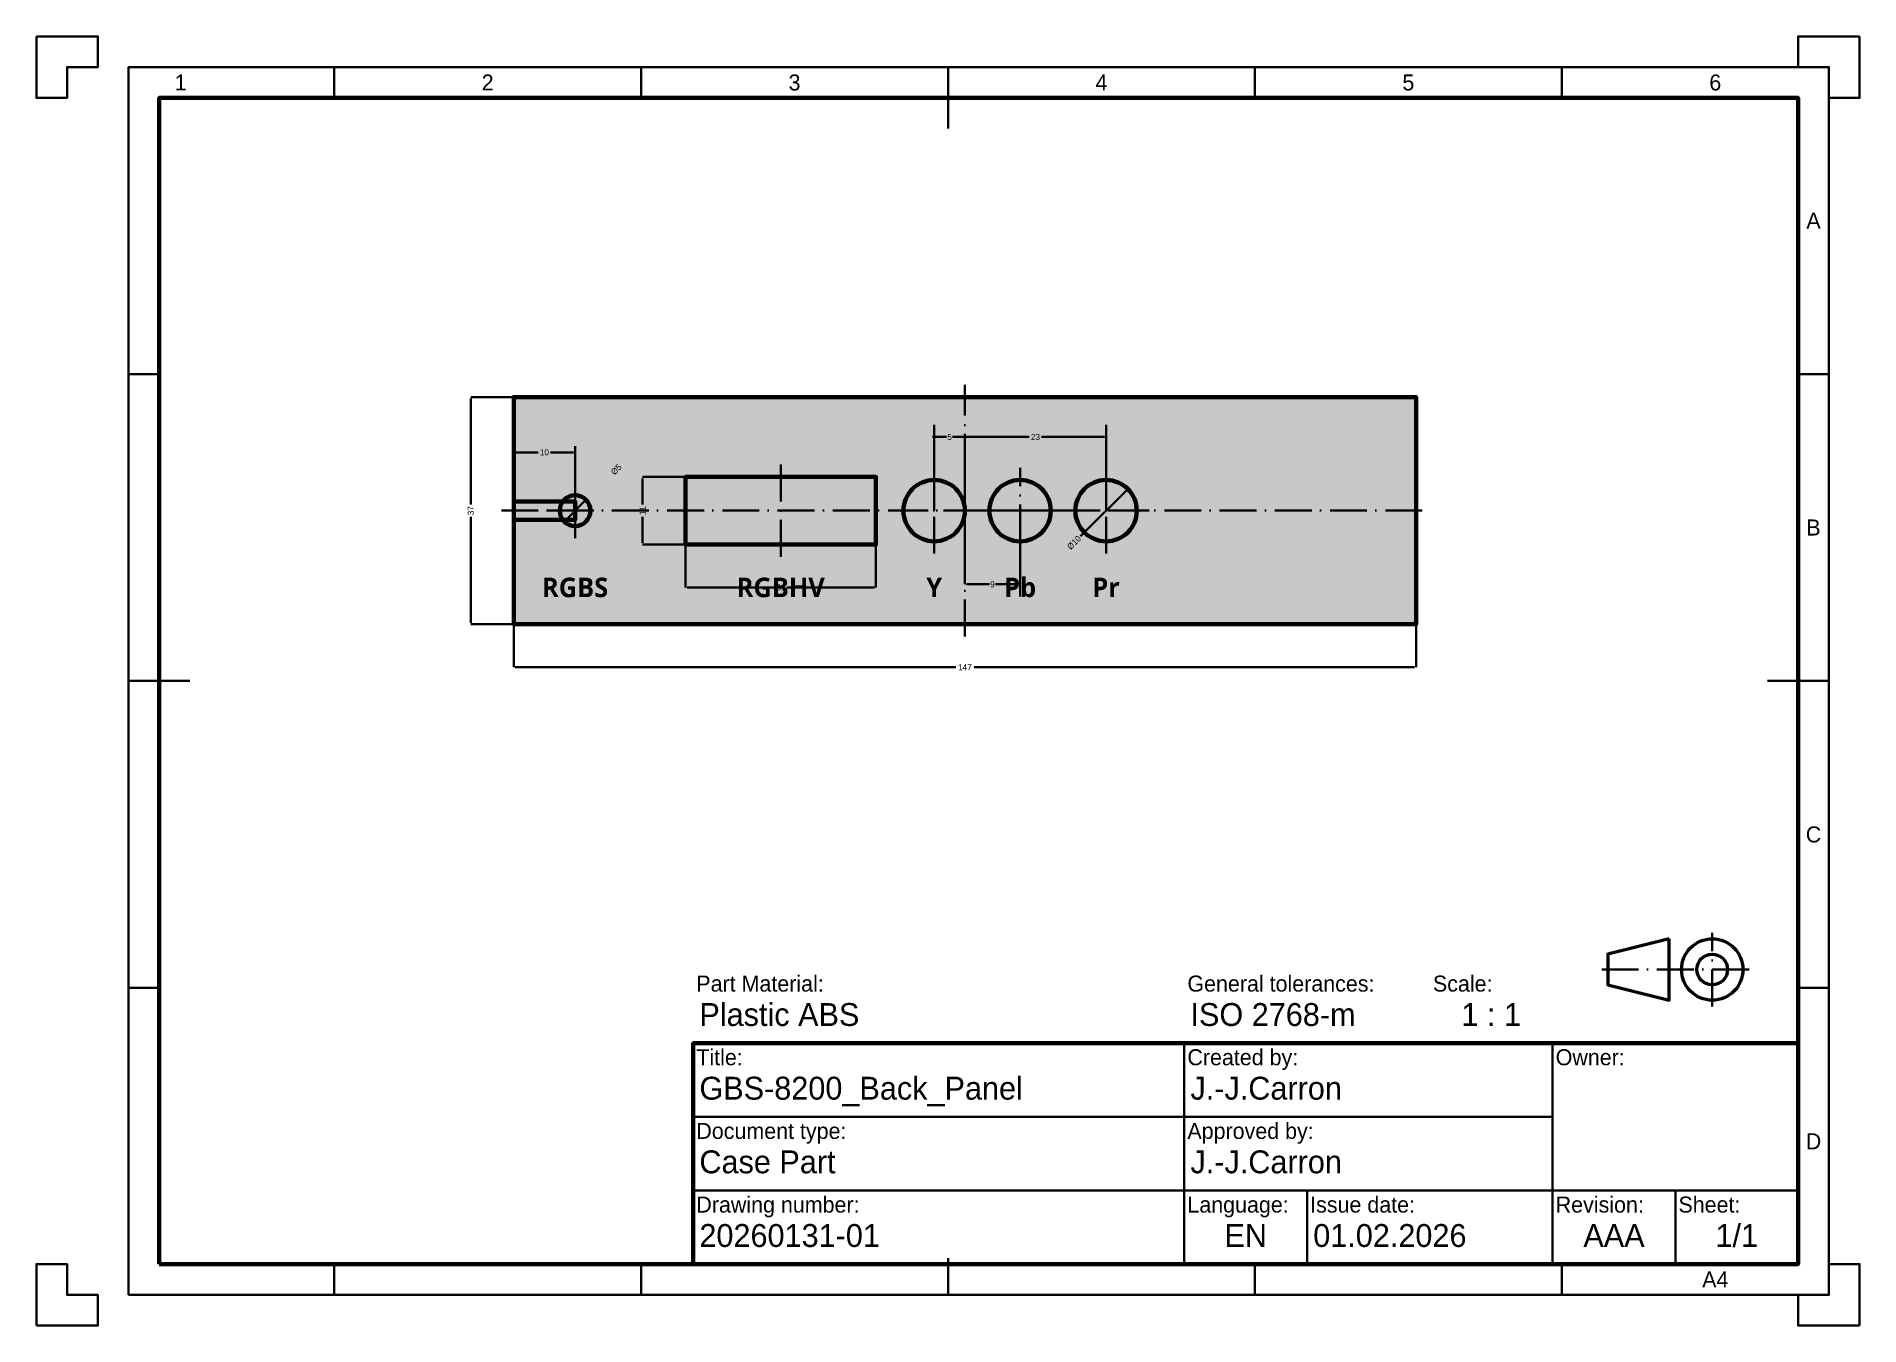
# Model space of a CAD drawing. Header units: millimetres. Extents: x 0 to 297, y 0 to 210.
import ezdxf
from ezdxf.enums import TextEntityAlignment as Align

# ---------------------------------------------------------------- set-up
doc = ezdxf.new("R2010")
doc.units = ezdxf.units.MM
doc.linetypes.add('DASHDOT', pattern=[15, 6, -1.45, 0.1, -1.45, 6])
doc.layers.get('0').update_dxf_attribs({"true_color": 0xffffff})
doc.layers.get('Defpoints').update_dxf_attribs({"true_color": 0xffffff})
for name, color, linetype, lineweight, true_color in [('1.Outline', 7, 'Continuous', 50, 0xffffff), ('3.Center', 7, 'Continuous', 35, 0xffffff), ('9.Text', 7, 'Continuous', 25, 0xffffff), ('AXES', 7, 'DASHDOT', 35, 0xffffff), ('BACKGROUND', 7, 'Continuous', 0, 0xa0a0a4), ('Border.Thick', 7, 'Continuous', 70, 0xffffff), ('Border.Thin', 7, 'Continuous', 35, 0xffffff), ('Title', 7, 'Continuous', 25, 0xffffff), ('TitleBlock.Inner', 7, 'Continuous', 35, 0xffffff), ('TitleBlock.Outer', 7, 'Continuous', 70, 0xffffff)]:
    doc.layers.add(name, color=color, linetype=linetype, lineweight=lineweight, true_color=true_color)
for name, color, linetype, lineweight in [('CUTOUTS', 7, 'Continuous', 70), ('DIMENSIONS', 7, 'Continuous', 35), ('OUTLINE', 7, 'Continuous', 70), ('TEXT', 7, 'Continuous', 35)]:
    doc.layers.add(name, color=color, linetype=linetype, lineweight=lineweight)
doc.styles.add('LABEL', font='Segoe UI Semibold.ttf')
doc.styles.get("Standard").update_dxf_attribs({"font": ''})
doc.styles.add('textstyle0', font='')
doc.styles.add('textstyle1', font='')
doc.styles.add('textstyle10', font='')
doc.styles.add('textstyle11', font='')
doc.styles.add('textstyle12', font='')
doc.styles.add('textstyle13', font='')
doc.styles.add('textstyle14', font='')
doc.styles.add('textstyle15', font='')
doc.styles.add('textstyle16', font='')
doc.styles.add('textstyle17', font='')
doc.styles.add('textstyle18', font='')
doc.styles.add('textstyle19', font='')
doc.styles.add('textstyle2', font='')
doc.styles.add('textstyle20', font='')
doc.styles.add('textstyle21', font='')
doc.styles.add('textstyle22', font='')
doc.styles.add('textstyle23', font='')
doc.styles.add('textstyle24', font='')
doc.styles.add('textstyle25', font='')
doc.styles.add('textstyle29', font='')
doc.styles.add('textstyle3', font='')
doc.styles.add('textstyle30', font='')
doc.styles.add('textstyle31', font='')
doc.styles.add('textstyle32', font='')
doc.styles.add('textstyle34', font='')
doc.styles.add('textstyle35', font='')
doc.styles.add('textstyle36', font='')
doc.styles.add('textstyle37', font='')
doc.styles.add('textstyle38', font='')
doc.styles.add('textstyle39', font='')
doc.styles.add('textstyle4', font='')
doc.styles.add('textstyle5', font='')
doc.styles.add('textstyle6', font='')
doc.styles.add('textstyle7', font='')
doc.styles.add('textstyle8', font='')
doc.styles.add('textstyle9', font='')
doc.styles.get('Standard').set_extended_font_data('txt')
doc.styles.get('textstyle0').set_extended_font_data('osifont')
doc.styles.get('textstyle1').set_extended_font_data('osifont')
doc.styles.get('textstyle10').set_extended_font_data('osifont')
doc.styles.get('textstyle11').set_extended_font_data('osifont')
doc.styles.get('textstyle12').set_extended_font_data('osifont')
doc.styles.get('textstyle13').set_extended_font_data('osifont')
doc.styles.get('textstyle14').set_extended_font_data('osifont')
doc.styles.get('textstyle15').set_extended_font_data('osifont')
doc.styles.get('textstyle16').set_extended_font_data('osifont')
doc.styles.get('textstyle17').set_extended_font_data('osifont')
doc.styles.get('textstyle18').set_extended_font_data('osifont')
doc.styles.get('textstyle19').set_extended_font_data('osifont')
doc.styles.get('textstyle2').set_extended_font_data('osifont')
doc.styles.get('textstyle20').set_extended_font_data('osifont')
doc.styles.get('textstyle21').set_extended_font_data('osifont')
doc.styles.get('textstyle22').set_extended_font_data('osifont')
doc.styles.get('textstyle23').set_extended_font_data('osifont')
doc.styles.get('textstyle24').set_extended_font_data('osifont')
doc.styles.get('textstyle25').set_extended_font_data('osifont')
doc.styles.get('textstyle29').set_extended_font_data('osifont')
doc.styles.get('textstyle3').set_extended_font_data('osifont')
doc.styles.get('textstyle30').set_extended_font_data('osifont')
doc.styles.get('textstyle31').set_extended_font_data('osifont')
doc.styles.get('textstyle32').set_extended_font_data('osifont')
doc.styles.get('textstyle34').set_extended_font_data('osifont')
doc.styles.get('textstyle35').set_extended_font_data('osifont')
doc.styles.get('textstyle36').set_extended_font_data('osifont')
doc.styles.get('textstyle37').set_extended_font_data('osifont')
doc.styles.get('textstyle38').set_extended_font_data('osifont')
doc.styles.get('textstyle39').set_extended_font_data('osifont')
doc.styles.get('textstyle4').set_extended_font_data('osifont')
doc.styles.get('textstyle5').set_extended_font_data('osifont')
doc.styles.get('textstyle6').set_extended_font_data('osifont')
doc.styles.get('textstyle7').set_extended_font_data('osifont')
doc.styles.get('textstyle8').set_extended_font_data('osifont')
doc.styles.get('textstyle9').set_extended_font_data('osifont')
doc.dimstyles.new('ISO-25', dxfattribs={"dimtxt": 2.5, "dimasz": 2.5, "dimexe": 1.25, "dimexo": 0.625, "dimtad": 1, "dimcen": 2.5, "dimazin": 3, "dimtfac": 1, "dimtmove": 0, "dimatfit": 3, "dimlwd": 35, "dimlwe": 35})

# ---------------------------------------------------------------- blocks, each defined once
blk = doc.blocks.new('_CLOSEDFILLED')
at = {"color": 0, "linetype": 'BYBLOCK'}
blk.add_solid([(-1, 0.2), (0, 0), (-1, -0.2)], dxfattribs=at)
blk = doc.blocks.new('*D1')
at = {"lineweight": 35}
for p, q in [((77.75, 114.25), (77.75, 107.25)), ((224.75, 114.25), (224.75, 107.25)), ((78, 107.25), (149.75, 107.25)), ((152.75, 107.25), (224.5, 107.25))]:
    blk.add_line(p, q, dxfattribs=at)
at = {"layer": 'Defpoints'}
for p in [(77.75, 114.25), (224.75, 114.25), (77.75, 107.25)]:
    blk.add_point(p, dxfattribs=at)
at = {"layer": 'DIMENSIONS', "xscale": 0.25, "yscale": 0.25, "rotation": 180}
blk.add_blockref('_CLOSEDFILLED', (77.75, 107.25), dxfattribs=at)
at = {"layer": 'DIMENSIONS', "xscale": 0.25, "yscale": 0.25}
blk.add_blockref('_CLOSEDFILLED', (224.75, 107.25), dxfattribs=at)
at = {"layer": 'DIMENSIONS', "insert": (151.25, 107.25), "char_height": 1, "attachment_point": 5}
blk.add_mtext('147', dxfattribs=at)
blk = doc.blocks.new('*D2')
at = {"lineweight": 35}
for p, q in [((77.75, 151.25), (70.75, 151.25)), ((70.75, 133.75), (70.75, 151)), ((70.75, 114.5), (70.75, 131.75)), ((77.75, 114.25), (70.75, 114.25))]:
    blk.add_line(p, q, dxfattribs=at)
at = {"layer": 'Defpoints'}
for p in [(77.75, 151.25), (70.75, 114.25), (77.75, 114.25)]:
    blk.add_point(p, dxfattribs=at)
at = {"layer": 'DIMENSIONS', "xscale": 0.25, "yscale": 0.25}
for p, rotation in [((70.75, 151.25), 90), ((70.75, 114.25), -90.00000000000001)]:
    blk.add_blockref('_CLOSEDFILLED', p, dxfattribs=dict(at, rotation=rotation))
at = {"layer": 'DIMENSIONS', "insert": (70.75, 132.75), "char_height": 1, "attachment_point": 5, "rotation": 90}
blk.add_mtext('37', dxfattribs=at)
blk = doc.blocks.new('*D3')
at = {"lineweight": 35}
for p, q in [((170.54, 129.04), (177.61, 136.11)), ((170.1, 128.6), (170.54, 129.04))]:
    blk.add_line(p, q, dxfattribs=at)
at = {"layer": 'Defpoints'}
for p in [(174.25, 132.75), (170.71, 129.21)]:
    blk.add_point(p, dxfattribs=at)
at = {"layer": 'DIMENSIONS', "xscale": 0.25, "yscale": 0.25, "rotation": 45}
for p in [(177.79, 136.29), (170.71, 129.21)]:
    blk.add_blockref('_CLOSEDFILLED', p, dxfattribs=at)
at = {"layer": 'DIMENSIONS', "insert": (169.04, 127.54), "char_height": 1, "attachment_point": 5, "rotation": 45}
blk.add_mtext('%%c10', dxfattribs=at)
blk = doc.blocks.new('*D4')
at = {"lineweight": 35}
blk.add_line((89.34, 134.34), (86.16, 131.16), dxfattribs=at)
at = {"layer": 'Defpoints'}
for p in [(89.52, 134.52), (87.75, 132.75)]:
    blk.add_point(p, dxfattribs=at)
at = {"layer": 'DIMENSIONS', "xscale": 0.25, "yscale": 0.25}
for p, rotation in [((89.52, 134.52), 45), ((85.98, 130.98), -135.00000000000003)]:
    blk.add_blockref('_CLOSEDFILLED', p, dxfattribs=dict(at, rotation=rotation))
at = {"layer": 'DIMENSIONS', "insert": (94.47, 139.47), "char_height": 1, "attachment_point": 5, "rotation": 45}
blk.add_mtext('%%c5', dxfattribs=at)
blk = doc.blocks.new('*D5')
at = {"lineweight": 35}
for p, q in [((105.75, 127.25), (105.75, 120.25)), ((136.75, 127.25), (136.75, 120.25)), ((106, 120.25), (120.25, 120.25)), ((122.25, 120.25), (136.5, 120.25))]:
    blk.add_line(p, q, dxfattribs=at)
at = {"layer": 'Defpoints'}
for p in [(105.75, 127.25), (136.75, 127.25), (105.75, 120.25)]:
    blk.add_point(p, dxfattribs=at)
at = {"layer": 'DIMENSIONS', "xscale": 0.25, "yscale": 0.25, "rotation": 180}
blk.add_blockref('_CLOSEDFILLED', (105.75, 120.25), dxfattribs=at)
at = {"layer": 'DIMENSIONS', "xscale": 0.25, "yscale": 0.25}
blk.add_blockref('_CLOSEDFILLED', (136.75, 120.25), dxfattribs=at)
at = {"layer": 'DIMENSIONS', "insert": (121.25, 120.25), "char_height": 1, "attachment_point": 5}
blk.add_mtext('31', dxfattribs=at)
blk = doc.blocks.new('*D6')
at = {"lineweight": 35}
for p, q in [((105.75, 138.25), (98.75, 138.25)), ((98.75, 133.75), (98.75, 138)), ((98.75, 127.5), (98.75, 131.75)), ((105.75, 127.25), (98.75, 127.25))]:
    blk.add_line(p, q, dxfattribs=at)
at = {"layer": 'Defpoints'}
for p in [(105.75, 138.25), (98.75, 127.25), (105.75, 127.25)]:
    blk.add_point(p, dxfattribs=at)
at = {"layer": 'DIMENSIONS', "xscale": 0.25, "yscale": 0.25}
for p, rotation in [((98.75, 138.25), 90), ((98.75, 127.25), -90.00000000000001)]:
    blk.add_blockref('_CLOSEDFILLED', p, dxfattribs=dict(at, rotation=rotation))
at = {"layer": 'DIMENSIONS', "insert": (98.75, 132.75), "char_height": 1, "attachment_point": 5, "rotation": 90}
blk.add_mtext('11', dxfattribs=at)
blk = doc.blocks.new('*D7')
at = {"lineweight": 35}
for p, q in [((148.25, 144.75), (146, 144.75)), ((146.25, 132.75), (146.25, 144.75)), ((151.5, 144.75), (149.25, 144.75)), ((151.25, 132.75), (151.25, 144.75))]:
    blk.add_line(p, q, dxfattribs=at)
at = {"layer": 'Defpoints'}
for p in [(151.25, 144.75), (146.25, 132.75), (151.25, 132.75)]:
    blk.add_point(p, dxfattribs=at)
at = {"layer": 'DIMENSIONS', "xscale": 0.25, "yscale": 0.25}
blk.add_blockref('_CLOSEDFILLED', (146.25, 144.75), dxfattribs=at)
at = {"layer": 'DIMENSIONS', "xscale": 0.25, "yscale": 0.25, "rotation": 180}
blk.add_blockref('_CLOSEDFILLED', (151.25, 144.75), dxfattribs=at)
at = {"layer": 'DIMENSIONS', "insert": (148.75, 144.75), "char_height": 1, "attachment_point": 5}
blk.add_mtext('5', dxfattribs=at)
blk = doc.blocks.new('*D8')
at = {"lineweight": 35}
for p, q in [((151.25, 132.75), (151.25, 144.75)), ((151.5, 144.75), (161.75, 144.75)), ((163.75, 144.75), (174, 144.75)), ((174.25, 132.75), (174.25, 144.75))]:
    blk.add_line(p, q, dxfattribs=at)
at = {"layer": 'Defpoints'}
for p in [(151.25, 144.75), (151.25, 132.75), (174.25, 132.75)]:
    blk.add_point(p, dxfattribs=at)
at = {"layer": 'DIMENSIONS', "xscale": 0.25, "yscale": 0.25, "rotation": 180}
blk.add_blockref('_CLOSEDFILLED', (151.25, 144.75), dxfattribs=at)
at = {"layer": 'DIMENSIONS', "xscale": 0.25, "yscale": 0.25}
blk.add_blockref('_CLOSEDFILLED', (174.25, 144.75), dxfattribs=at)
at = {"layer": 'DIMENSIONS', "insert": (162.75, 144.75), "char_height": 1, "attachment_point": 5}
blk.add_mtext('23', dxfattribs=at)
blk = doc.blocks.new('*D9')
at = {"lineweight": 35}
for p, q in [((151.25, 132.75), (151.25, 120.75)), ((160.25, 132.75), (160.25, 120.75)), ((151.5, 120.75), (155.25, 120.75)), ((156.25, 120.75), (160, 120.75))]:
    blk.add_line(p, q, dxfattribs=at)
at = {"layer": 'Defpoints'}
for p in [(151.25, 132.75), (160.25, 132.75), (151.25, 120.75)]:
    blk.add_point(p, dxfattribs=at)
at = {"layer": 'DIMENSIONS', "xscale": 0.25, "yscale": 0.25, "rotation": 180}
blk.add_blockref('_CLOSEDFILLED', (151.25, 120.75), dxfattribs=at)
at = {"layer": 'DIMENSIONS', "xscale": 0.25, "yscale": 0.25}
blk.add_blockref('_CLOSEDFILLED', (160.25, 120.75), dxfattribs=at)
at = {"layer": 'DIMENSIONS', "insert": (155.75, 120.75), "char_height": 1, "attachment_point": 5}
blk.add_mtext('9', dxfattribs=at)
blk = doc.blocks.new('*D10')
at = {"lineweight": 35}
for p, q in [((77.75, 132.75), (77.75, 142.25)), ((78, 142.25), (81.75, 142.25)), ((83.75, 142.25), (87.5, 142.25)), ((87.75, 132.75), (87.75, 142.25))]:
    blk.add_line(p, q, dxfattribs=at)
at = {"layer": 'Defpoints'}
for p in [(77.75, 142.25), (77.75, 132.75), (87.75, 132.75)]:
    blk.add_point(p, dxfattribs=at)
at = {"layer": 'DIMENSIONS', "xscale": 0.25, "yscale": 0.25, "rotation": 180}
blk.add_blockref('_CLOSEDFILLED', (77.75, 142.25), dxfattribs=at)
at = {"layer": 'DIMENSIONS', "xscale": 0.25, "yscale": 0.25}
blk.add_blockref('_CLOSEDFILLED', (87.75, 142.25), dxfattribs=at)
at = {"layer": 'DIMENSIONS', "insert": (82.75, 142.25), "char_height": 1, "attachment_point": 5}
blk.add_mtext('10', dxfattribs=at)

msp = doc.modelspace()

# ---------------------------------------------------------------- hatches: boundary and pattern name
at = {"layer": 'BACKGROUND'}
h = msp.add_hatch(color=256, dxfattribs=at)
h.dxf.hatch_style = 1
h.paths.add_polyline_path([(77.75, 114.25), (224.75, 114.25), (224.75, 151.25), (77.75, 151.25), (77.75, 114.25)])

# ---------------------------------------------------------------- linework, layer by layer
at = {"layer": '1.Outline'}
msp.add_lwpolyline([(266, 63), (256, 60.5), (256, 55.5), (266, 53), (266, 63)], dxfattribs=at)
for radius in [5, 2.5]:
    msp.add_circle((273, 58), radius, dxfattribs=at)
at = {"layer": '3.Center'}
for points in [[(148.5, 205), (148.5, 195)], [(15, 105), (25, 105)], [(292, 105), (282, 105)], [(148.5, 5), (148.5, 11)]]:
    msp.add_lwpolyline(points, dxfattribs=at)
at = {"layer": 'AXES', "linetype": 'DASHDOT'}
for p, q in [((151.25, 112.25), (151.25, 153.25)), ((146.25, 125.75), (146.25, 146.75)), ((174.25, 125.75), (174.25, 146.75)), ((87.75, 128.25), (87.75, 144.25)), ((121.25, 125.25), (121.25, 140.25)), ((160.25, 118.75), (160.25, 139.75)), ((75.75, 132.75), (226.75, 132.75)), ((83.25, 132.75), (92.25, 132.75)), ((139.25, 132.75), (153.25, 132.75)), ((153.25, 132.75), (167.25, 132.75)), ((167.25, 132.75), (181.25, 132.75))]:
    msp.add_line(p, q, dxfattribs=at)
at = {"layer": 'AXES'}
for points in [[(273, 52), (273, 64)], [(255, 58), (279, 58)]]:
    msp.add_lwpolyline(points, dxfattribs=at)
at = {"layer": 'Border.Thick'}
msp.add_lwpolyline([(20, 10), (287, 10), (287, 200), (20, 200), (20, 10)], dxfattribs=at)
at = {"layer": 'Border.Thin'}
for points in [[(0, 210), (10, 210), (10, 205), (5, 205), (5, 200), (0, 200), (0, 210)], [(297, 210), (287, 210), (287, 205), (292, 205), (292, 200), (297, 200), (297, 210)], [(0, 0), (10, 0), (10, 5), (5, 5), (5, 10), (0, 10), (0, 0)], [(297, 0), (287, 0), (287, 5), (292, 5), (292, 10), (297, 10), (297, 0)]]:
    msp.add_lwpolyline(points, close=True, dxfattribs=at)
for points in [[(15, 5), (292, 5), (292, 205), (15, 205), (15, 5)], [(48.5, 205), (48.5, 200)], [(98.5, 205), (98.5, 200)], [(198.5, 205), (198.5, 200)], [(248.5, 205), (248.5, 200)], [(15, 155), (20, 155)], [(292, 155), (287, 155)], [(15, 55), (20, 55)], [(292, 55), (287, 55)], [(48.5, 5), (48.5, 10)], [(98.5, 5), (98.5, 10)], [(198.5, 5), (198.5, 10)], [(248.5, 5), (248.5, 10)]]:
    msp.add_lwpolyline(points, dxfattribs=at)
at = {"layer": 'CUTOUTS'}
for points in [[(105.75, 127.25), (136.75, 127.25), (136.75, 138.25), (105.75, 138.25), (105.75, 127.25)], [(77.75, 131.25), (87.75, 131.25), (87.75, 134.25), (77.75, 134.25), (77.75, 131.25)]]:
    msp.add_lwpolyline(points, dxfattribs=at)
for centre, radius in [((146.25, 132.75), 5), ((160.25, 132.75), 5), ((174.25, 132.75), 5), ((87.75, 132.75), 2.5)]:
    msp.add_circle(centre, radius, dxfattribs=at)
at = {"layer": 'OUTLINE'}
msp.add_lwpolyline([(77.75, 114.25), (224.75, 114.25), (224.75, 151.25), (77.75, 151.25), (77.75, 114.25)], dxfattribs=at)
at = {"layer": 'TitleBlock.Inner'}
for points in [[(107, 34), (187, 34), (187, 46), (107, 46), (107, 34)], [(187, 34), (247, 34), (247, 46), (187, 46), (187, 34)], [(247, 22), (287, 22), (287, 46), (247, 46), (247, 22)], [(107, 22), (187, 22), (187, 34), (107, 34), (107, 22)], [(187, 22), (247, 22), (247, 34), (187, 34), (187, 22)], [(107, 10), (187, 10), (187, 22), (107, 22), (107, 10)], [(187, 10), (207, 10), (207, 22), (187, 22), (187, 10)], [(207, 10), (247, 10), (247, 22), (207, 22), (207, 10)], [(247, 10), (267, 10), (267, 22), (247, 22), (247, 10)], [(267, 10), (287, 10), (287, 22), (267, 22), (267, 10)]]:
    msp.add_lwpolyline(points, dxfattribs=at)
at = {"layer": 'TitleBlock.Outer'}
msp.add_lwpolyline([(107, 10), (287, 10), (287, 46), (107, 46), (107, 10)], dxfattribs=at)

# ---------------------------------------------------------------- texts
at = {"layer": '9.Text'}
for s, height, style, p in [('1', 2.611, 'textstyle7', (23.5, 201.2)), ('2', 2.611, 'textstyle8', (73.5, 201.2)), ('3', 2.611, 'textstyle9', (123.5, 201.2)), ('4', 2.611, 'textstyle10', (173.5, 201.2)), ('5', 2.611, 'textstyle14', (223.5, 201.2)), ('6', 2.611, 'textstyle15', (273.5, 201.2)), ('A', 2.611, 'textstyle16', (289.5, 178.7)), ('B', 2.611, 'textstyle17', (289.5, 128.7)), ('C', 2.611, 'textstyle11', (289.5, 78.7)), ('D', 2.611, 'textstyle12', (289.5, 28.7)), ('A4', 2.6114, 'textstyle13', (273.5, 6.2))]:
    msp.add_text(s, height=height, dxfattribs=dict(at, style=style)).set_placement(p, align=Align.CENTER)
at = {"layer": 'TEXT', "style": 'LABEL'}
for s, p in [('RGBS', (87.75, 120.25)), ('RGBHV', (121.25, 120.25)), ('Y', (146.25, 120.25)), ('Pb', (160.25, 120.25)), ('Pr', (174.25, 120.25))]:
    msp.add_text(s, height=3.175, dxfattribs=at).set_placement(p, align=Align.MIDDLE_CENTER)
at = {"layer": 'Title'}
for s, height, style, p in [('Part Material:', 2.61144, 'textstyle32', (107.5, 54.4)), ('General tolerances:', 2.61144, 'textstyle31', (187.5, 54.4)), ('Scale:', 2.6114, 'textstyle30', (227.5, 54.4)), ('Plastic ABS', 3.73062, 'textstyle6', (108, 48.8)), ('ISO 2768-m', 3.7306, 'textstyle5', (188, 48.8)), ('Title:', 2.6114, 'textstyle18', (107.5, 42.4)), ('Created by:', 2.61144, 'textstyle20', (187.5, 42.4)), ('Owner:', 2.6114, 'textstyle34', (247.5, 42.4)), ('GBS-8200_Back_Panel', 3.73062, 'textstyle36', (108, 36.8)), ('J.-J.Carron', 3.73062, 'textstyle38', (188, 36.8)), ('Document type:', 2.61144, 'textstyle21', (107.5, 30.4)), ('Approved by:', 2.61144, 'textstyle19', (187.5, 30.4)), ('Case Part', 3.7306, 'textstyle39', (108, 24.8)), ('J.-J.Carron', 3.73062, 'textstyle37', (188, 24.8)), ('Drawing number:', 2.61144, 'textstyle35', (107.5, 18.4)), ('Language:', 2.6114, 'textstyle25', (187.5, 18.4)), ('Issue date:', 2.61144, 'textstyle23', (207.5, 18.4)), ('Revision:', 2.6114, 'textstyle22', (247.5, 18.4)), ('Sheet:', 2.6114, 'textstyle24', (267.5, 18.4)), ('20260131-01', 3.73062, 'textstyle29', (108, 12.8)), ('01.02.2026', 3.7306, 'textstyle1', (208, 12.8))]:
    msp.add_text(s, height=height, dxfattribs=dict(at, style=style)).set_placement(p)
for s, style, p in [('1 : 1', 'textstyle4', (237, 48.8)), ('EN', 'textstyle3', (197, 12.8)), ('AAA', 'textstyle0', (257, 12.8)), ('1/1', 'textstyle2', (277, 12.8))]:
    msp.add_text(s, height=3.7306, dxfattribs=dict(at, style=style)).set_placement(p, align=Align.CENTER)

# ---------------------------------------------------------------- dimensions: what is measured, and where the dimension line sits
at = {"layer": 'DIMENSIONS'}
for base, p1, p2, picture, middle in [((70.75, 114.25), (77.75, 114.25), (77.75, 151.25), '*D2', (70.75, 132.75)), ((98.75, 127.25), (105.75, 127.25), (105.75, 138.25), '*D6', (98.75, 132.75))]:
    dim = msp.add_linear_dim(base=base, p1=p1, p2=p2, angle=90, dimstyle='ISO-25', dxfattribs=at)
    dim.commit()
    dim.dimension.update_dxf_attribs({"geometry": picture, "text_midpoint": middle})
for base, p1, p2, picture, middle in [((77.75, 142.25), (77.75, 132.75), (87.75, 132.75), '*D10', (82.75, 142.25)), ((151.25, 144.75), (151.25, 132.75), (146.25, 132.75), '*D7', (148.75, 144.75)), ((151.25, 144.75), (151.25, 132.75), (174.25, 132.75), '*D8', (162.75, 144.75)), ((151.25, 120.75), (151.25, 132.75), (160.25, 132.75), '*D9', (155.75, 120.75)), ((105.75, 120.25), (105.75, 127.25), (136.75, 127.25), '*D5', (121.25, 120.25)), ((77.75, 107.25), (77.75, 114.25), (224.75, 114.25), '*D1', (151.25, 107.25))]:
    dim = msp.add_linear_dim(base=base, p1=p1, p2=p2, dimstyle='ISO-25', dxfattribs=at)
    dim.commit()
    dim.dimension.update_dxf_attribs({"geometry": picture, "text_midpoint": middle})
dim = msp.add_diameter_dim_2p(p1=(85.982, 130.982), p2=(89.518, 134.518), dimstyle='ISO-25', dxfattribs=at)
dim.commit()
dim.dimension.update_dxf_attribs({"geometry": '*D4', "text_midpoint": (94.468, 139.468), "dimtype": 163})
dim = msp.add_diameter_dim_2p(p1=(177.786, 136.286), p2=(170.714, 129.214), dimstyle='ISO-25', dxfattribs=at)
dim.commit()
dim.dimension.update_dxf_attribs({"geometry": '*D3', "text_midpoint": (169.035, 127.535)})

doc.saveas('drawing.dxf')
